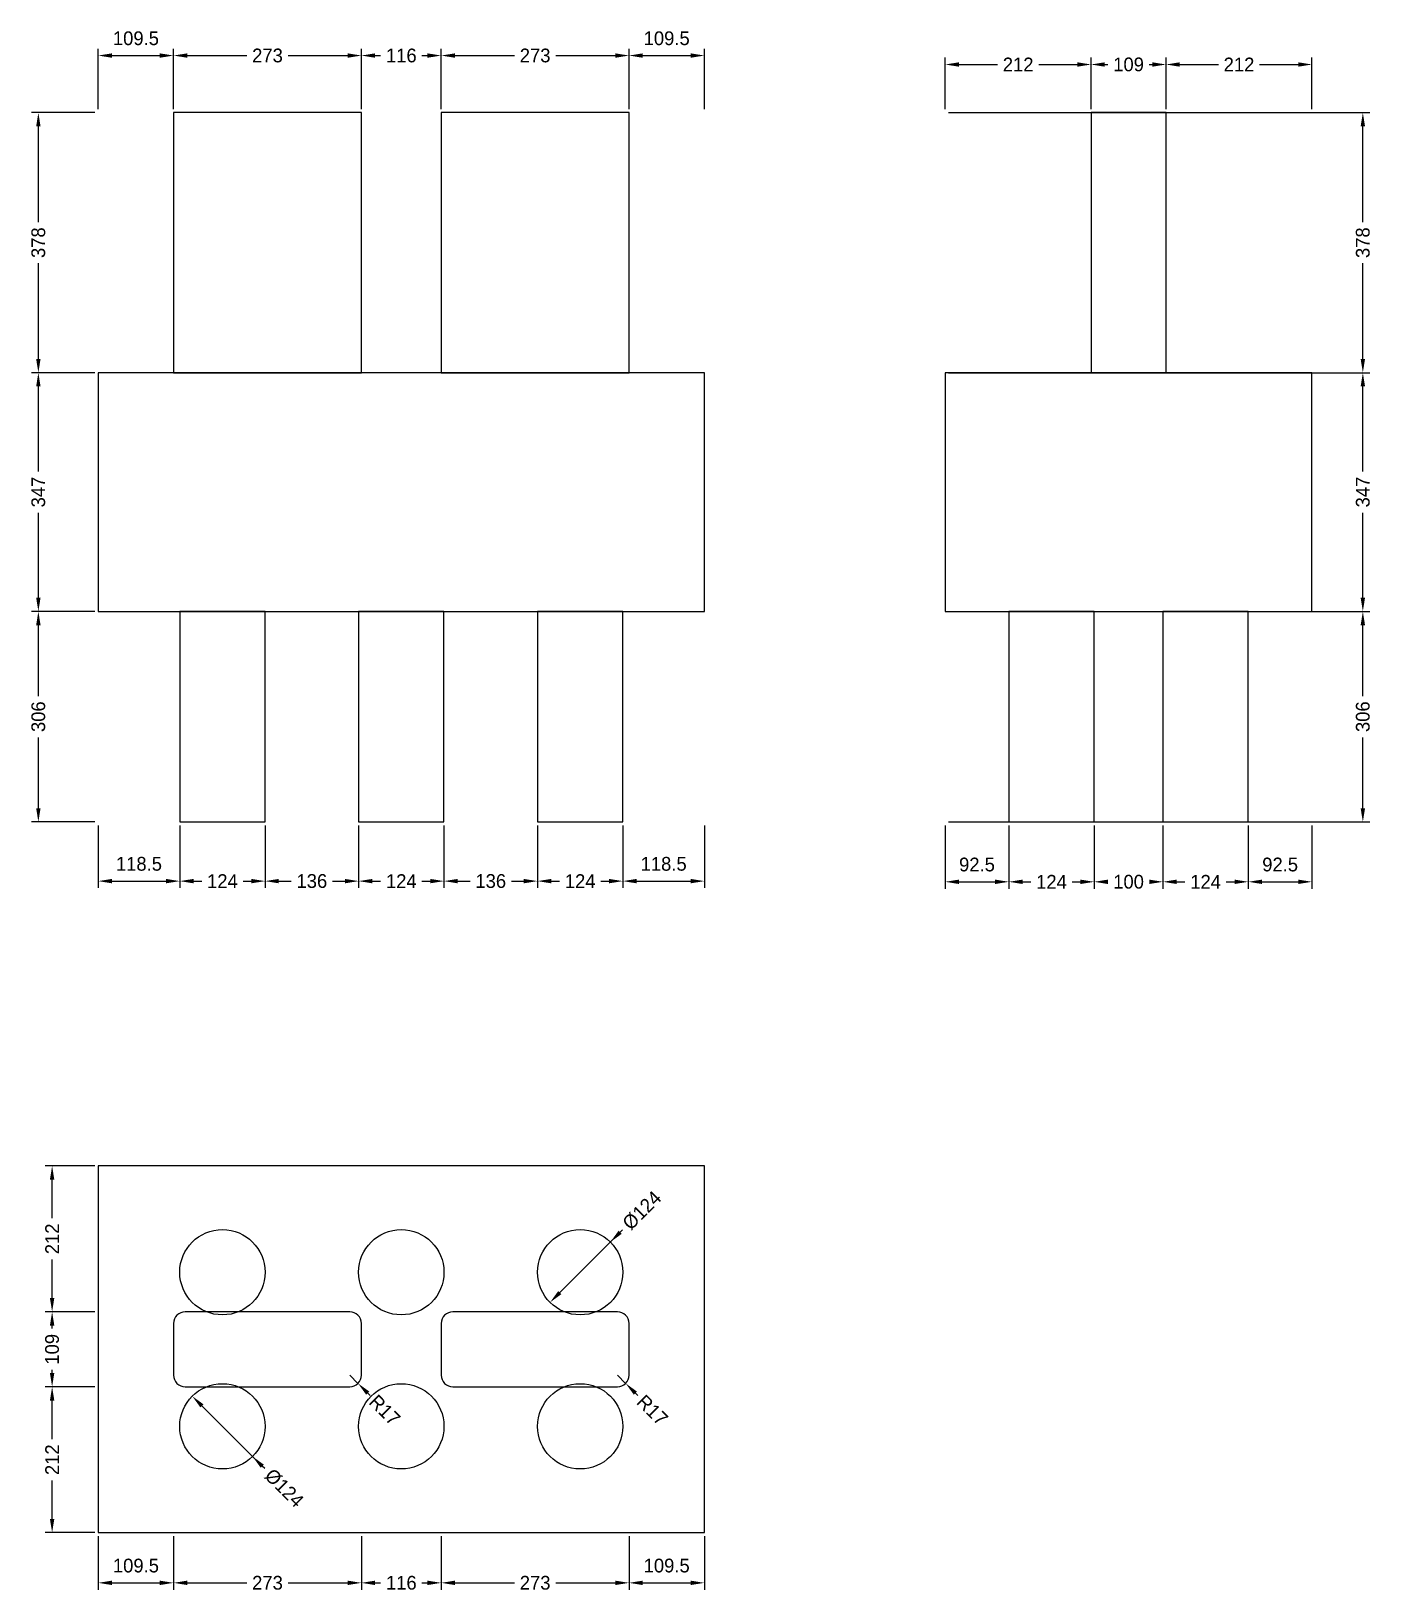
# Model space of a CAD drawing. Header units: metres. Extents: x -97 to 1848, y -83 to 2182.
import ezdxf

# ---------------------------------------------------------------- set-up
doc = ezdxf.new("R2010")
doc.units = ezdxf.units.M
for name, color, linetype in [('chengtai', 7, 'Continuous'), ('dunzhu', 7, 'Continuous'), ('zhuangji', 7, 'Continuous')]:
    doc.layers.add(name, color=color, linetype=linetype)

# ---------------------------------------------------------------- blocks, each defined once
blk = doc.blocks.new('_CLOSEDFILLED')
at = {"color": 0, "linetype": 'BYBLOCK'}
blk.add_solid([(-1, 0.16), (0, 0), (-1, -0.16)], dxfattribs=at)

msp = doc.modelspace()

# ---------------------------------------------------------------- linework, layer by layer
at = {"color": 7}
for p, q in [((0, 2069), (0, 2157)), ((109.5, 2069), (109.5, 2157)), ((109.5, 2069), (109.5, 2157)), ((382.5, 2069), (382.5, 2157)), ((382.5, 2069), (382.5, 2157)), ((498.5, 2069), (498.5, 2157)), ((498.5, 2069), (498.5, 2157)), ((771.5, 2069), (771.5, 2157)), ((771.5, 2069), (771.5, 2157)), ((881, 2069), (881, 2157)), ((20, 2147), (89.5, 2147)), ((129.5, 2147), (216, 2147)), ((276, 2147), (362.5, 2147)), ((402.5, 2147), (410.5, 2147)), ((470.5, 2147), (478.5, 2147)), ((518.5, 2147), (605, 2147)), ((665, 2147), (751.5, 2147)), ((791.5, 2147), (861, 2147)), ((1231, 2069), (1231, 2144)), ((1251, 2134), (1307, 2134)), ((1367, 2134), (1423, 2134)), ((1443, 2069), (1443, 2144)), ((1443, 2069), (1443, 2144)), ((1463, 2134), (1467.5, 2134)), ((1527.5, 2134), (1532, 2134)), ((1552, 2069), (1552, 2144)), ((1552, 2069), (1552, 2144)), ((1572, 2134), (1628, 2134)), ((1688, 2134), (1744, 2134)), ((1764, 2069), (1764, 2144)), ((-5, 2064), (-97, 2064)), ((1236, 2064), (1848, 2064)), ((-87, 1905), (-87, 2044)), ((1838, 1905), (1838, 2044)), ((-87, 1706), (-87, 1845)), ((1838, 1706), (1838, 1845)), ((-5, 1686), (-97, 1686)), ((-5, 1686), (-97, 1686)), ((1236, 1686), (1848, 1686)), ((1236, 1686), (1848, 1686)), ((-87, 1542.5), (-87, 1666)), ((1838, 1542.5), (1838, 1666)), ((-87, 1359), (-87, 1482.5)), ((1838, 1359), (1838, 1482.5)), ((-5, 1339), (-97, 1339)), ((-5, 1339), (-97, 1339)), ((1236, 1339), (1848, 1339)), ((1236, 1339), (1848, 1339)), ((-87, 1216), (-87, 1319)), ((1838, 1216), (1838, 1319)), ((-87, 1053), (-87, 1156)), ((1838, 1053), (1838, 1156)), ((-5, 1033), (-97, 1033)), ((0, 1028), (0, 937)), ((118.5, 1028), (118.5, 937)), ((118.5, 1028), (118.5, 937)), ((242.5, 1028), (242.5, 937)), ((242.5, 1028), (242.5, 937)), ((378.5, 1028), (378.5, 937)), ((378.5, 1028), (378.5, 937)), ((502.5, 1028), (502.5, 937)), ((502.5, 1028), (502.5, 937)), ((638.5, 1028), (638.5, 937)), ((638.5, 1028), (638.5, 937)), ((762.5, 1028), (762.5, 937)), ((762.5, 1028), (762.5, 937)), ((881, 1028), (881, 937)), ((1231, 1028), (1231, 936)), ((1236, 1033), (1848, 1033)), ((1323.5, 1028), (1323.5, 936)), ((1323.5, 1028), (1323.5, 936)), ((1447.5, 1028), (1447.5, 936)), ((1447.5, 1028), (1447.5, 936)), ((1547.5, 1028), (1547.5, 936)), ((1547.5, 1028), (1547.5, 936)), ((1671.5, 1028), (1671.5, 936)), ((1671.5, 1028), (1671.5, 936)), ((1764, 1028), (1764, 936)), ((20, 947), (98.5, 947)), ((138.5, 947), (150.5, 947)), ((210.5, 947), (222.5, 947)), ((262.5, 947), (280.5, 947)), ((340.5, 947), (358.5, 947)), ((398.5, 947), (410.5, 947)), ((470.5, 947), (482.5, 947)), ((522.5, 947), (540.5, 947)), ((600.5, 947), (618.5, 947)), ((658.5, 947), (670.5, 947)), ((730.5, 947), (742.5, 947)), ((782.5, 947), (861, 947)), ((1251, 946), (1303.5, 946)), ((1343.5, 946), (1355.5, 946)), ((1415.5, 946), (1427.5, 946)), ((1567.5, 946), (1579.5, 946)), ((1639.5, 946), (1651.5, 946)), ((1691.5, 946), (1744, 946)), ((-5, 533), (-77, 533)), ((-67, 457), (-67, 513)), ((758.5, 436.5), (670.8, 348.8)), ((762, 440), (758.5, 436.5)), ((-67, 341), (-67, 397)), ((-5, 321), (-77, 321)), ((-5, 321), (-77, 321)), ((-67, 296.5), (-67, 301)), ((-67, 232), (-67, 236.5)), ((365.5, 229), (377.5, 217)), ((754.5, 229), (766.5, 217)), ((-5, 212), (-77, 212)), ((-5, 212), (-77, 212)), ((-67, 136), (-67, 192)), ((238.5, 96.5), (150.8, 184.2)), ((395.2, 199.3), (391.7, 202.8)), ((784.2, 199.3), (780.7, 202.8)), ((242, 93), (238.5, 96.5)), ((-67, 20), (-67, 76)), ((-5, 0), (-77, 0)), ((0, -5), (0, -83)), ((109.5, -5), (109.5, -83)), ((109.5, -5), (109.5, -83)), ((382.5, -5), (382.5, -83)), ((382.5, -5), (382.5, -83)), ((498.5, -5), (498.5, -83)), ((498.5, -5), (498.5, -83)), ((771.5, -5), (771.5, -83)), ((771.5, -5), (771.5, -83)), ((881, -5), (881, -83)), ((20, -73), (89.5, -73)), ((129.5, -73), (216, -73)), ((276, -73), (362.5, -73)), ((402.5, -73), (410.5, -73)), ((470.5, -73), (478.5, -73)), ((518.5, -73), (605, -73)), ((665, -73), (751.5, -73)), ((791.5, -73), (861, -73))]:
    msp.add_line(p, q, dxfattribs=at)
at = {"layer": 'chengtai'}
for points in [[(0, 1339), (881, 1339), (881, 1686), (0, 1686), (0, 1339)], [(1231, 1339), (1764, 1339), (1764, 1686), (1231, 1686), (1231, 1339)], [(0, 0), (881, 0), (881, 533), (0, 533), (0, 0)]]:
    msp.add_lwpolyline(points, dxfattribs=at)
at = {"layer": 'Defpoints', "color": 7}
for p in [(0, 2147), (109.5, 2147), (382.5, 2147), (498.5, 2147), (771.5, 2147), (1231, 2134), (1443, 2134), (1552, 2134), (0, 2064), (0, 2064), (109.5, 2064), (109.5, 2064), (382.5, 2064), (382.5, 2064), (498.5, 2064), (498.5, 2064), (771.5, 2064), (771.5, 2064), (881, 2064), (1231, 2064), (1231, 2064), (1443, 2064), (1443, 2064), (1552, 2064), (1552, 2064), (1764, 2064), (-87, 1686), (0, 1686), (0, 1686), (1231, 1686), (1231, 1686), (1838, 1686), (-87, 1339), (0, 1339), (0, 1339), (1231, 1339), (1231, 1339), (1838, 1339), (-87, 1033), (0, 1033), (0, 1033), (118.5, 1033), (118.5, 1033), (242.5, 1033), (242.5, 1033), (378.5, 1033), (378.5, 1033), (502.5, 1033), (502.5, 1033), (638.5, 1033), (638.5, 1033), (762.5, 1033), (762.5, 1033), (881, 1033), (1231, 1033), (1231, 1033), (1323.5, 1033), (1323.5, 1033), (1447.5, 1033), (1447.5, 1033), (1547.5, 1033), (1547.5, 1033), (1671.5, 1033), (1671.5, 1033), (1764, 1033), (1838, 1033), (0, 947), (118.5, 947), (242.5, 947), (378.5, 947), (502.5, 947), (638.5, 947), (762.5, 947), (1231, 946), (1323.5, 946), (1447.5, 946), (1547.5, 946), (1671.5, 946), (0, 533), (744.3, 422.3), (700.5, 378.5), (-67, 321), (0, 321), (0, 321), (365.5, 229), (754.5, 229), (-67, 212), (0, 212), (0, 212), (377.5, 217), (766.5, 217), (180.5, 154.5), (224.3, 110.7), (-67, 0), (0, 0), (0, 0), (109.5, 0), (109.5, 0), (382.5, 0), (382.5, 0), (498.5, 0), (498.5, 0), (771.5, 0), (771.5, 0), (881, 0), (0, -73), (109.5, -73), (382.5, -73), (498.5, -73), (771.5, -73)]:
    msp.add_point(p, dxfattribs=at)
at = {"layer": 'dunzhu'}
for p, q in [((365.5, 321), (126.5, 321)), ((754.5, 321), (515.5, 321)), ((109.5, 304), (109.5, 229)), ((382.5, 229), (382.5, 304)), ((498.5, 304), (498.5, 229)), ((771.5, 229), (771.5, 304)), ((126.5, 212), (365.5, 212)), ((515.5, 212), (754.5, 212))]:
    msp.add_line(p, q, dxfattribs=at)
for points in [[(109.5, 1686), (382.5, 1686), (382.5, 2064), (109.5, 2064), (109.5, 1686)], [(498.5, 1686), (771.5, 1686), (771.5, 2064), (498.5, 2064), (498.5, 1686)], [(1443, 1686), (1552, 1686), (1552, 2064), (1443, 2064), (1443, 1686)]]:
    msp.add_lwpolyline(points, dxfattribs=at)
for centre, start, end in [((126.5, 304), 90, 180), ((365.5, 304), 0, 90), ((515.5, 304), 90, 180), ((754.5, 304), 0, 90), ((126.5, 229), 180, 270), ((365.5, 229), 270, 360), ((515.5, 229), 180, 270), ((754.5, 229), 270, 360)]:
    msp.add_arc(centre, 17, start, end, dxfattribs=at)
at = {"layer": 'zhuangji'}
for points in [[(118.5, 1033), (242.5, 1033), (242.5, 1339), (118.5, 1339), (118.5, 1033)], [(378.5, 1033), (502.5, 1033), (502.5, 1339), (378.5, 1339), (378.5, 1033)], [(638.5, 1033), (762.5, 1033), (762.5, 1339), (638.5, 1339), (638.5, 1033)], [(1323.5, 1033), (1447.5, 1033), (1447.5, 1339), (1323.5, 1339), (1323.5, 1033)], [(1547.5, 1033), (1671.5, 1033), (1671.5, 1339), (1547.5, 1339), (1547.5, 1033)]]:
    msp.add_lwpolyline(points, dxfattribs=at)
for centre in [(180.5, 378.5), (440.5, 378.5), (700.5, 378.5), (180.5, 154.5), (440.5, 154.5), (700.5, 154.5)]:
    msp.add_circle(centre, 62, dxfattribs=at)

# ---------------------------------------------------------------- block references
at = {"color": 7, "xscale": 20, "yscale": 20}
for p, rotation in [((0, 2147), 180), ((109.5, 2147), 180), ((382.5, 2147), 180), ((498.5, 2147), 180), ((771.5, 2147), 180), ((1231, 2134), 180), ((1443, 2134), 180), ((1552, 2134), 180), ((-87, 2064), 90), ((1838, 2064), 90), ((-87, 1686), 270), ((1838, 1686), 270), ((-87, 1686), 90), ((1838, 1686), 90), ((-87, 1339), 270), ((-87, 1339), 90), ((1838, 1339), 270), ((1838, 1339), 90), ((-87, 1033), 270), ((1838, 1033), 270), ((0, 947), 180), ((118.5, 947), 180), ((242.5, 947), 180), ((378.5, 947), 180), ((502.5, 947), 180), ((638.5, 947), 180), ((762.5, 947), 180), ((1231, 946), 180), ((1323.5, 946), 180), ((1447.5, 946), 180), ((1547.5, 946), 180), ((1671.5, 946), 180), ((-67, 533), 90), ((744.3, 422.3), 225), ((-67, 321), 270), ((656.7, 334.7), 225), ((-67, 321), 90), ((-67, 212), 270), ((-67, 212), 90), ((377.5, 217), 134.99999999999994), ((766.5, 217), 134.99999999999994), ((136.7, 198.3), 135), ((224.3, 110.7), 135), ((-67, 0), 270), ((0, -73), 180), ((109.5, -73), 180), ((382.5, -73), 180), ((498.5, -73), 180), ((771.5, -73), 180)]:
    msp.add_blockref('_CLOSEDFILLED', p, dxfattribs=dict(at, rotation=rotation))
for p in [(109.5, 2147), (382.5, 2147), (498.5, 2147), (771.5, 2147), (881, 2147), (1443, 2134), (1552, 2134), (1764, 2134), (118.5, 947), (242.5, 947), (378.5, 947), (502.5, 947), (638.5, 947), (762.5, 947), (881, 947), (1323.5, 946), (1447.5, 946), (1547.5, 946), (1671.5, 946), (1764, 946), (109.5, -73), (382.5, -73), (498.5, -73), (771.5, -73), (881, -73)]:
    msp.add_blockref('_CLOSEDFILLED', p, dxfattribs=at)

# ---------------------------------------------------------------- texts
at = {"color": 7, "char_height": 20, "attachment_point": 5}
for s, insert in [('109.5', (54.8, 2172)), ('109.5', (826.2, 2172)), ('273', (246, 2147)), ('116', (440.5, 2147)), ('273', (635, 2147)), ('212', (1337, 2134)), ('109', (1497.5, 2134)), ('212', (1658, 2134)), ('118.5', (59.2, 972)), ('118.5', (821.8, 972)), ('92.5', (1277.2, 971)), ('92.5', (1717.8, 971)), ('124', (180.5, 947)), ('136', (310.5, 947)), ('124', (440.5, 947)), ('136', (570.5, 947)), ('124', (700.5, 947)), ('124', (1385.5, 946)), ('100', (1497.5, 946)), ('124', (1609.5, 946)), ('109.5', (54.8, -48)), ('109.5', (826.2, -48)), ('273', (246, -73)), ('116', (440.5, -73)), ('273', (635, -73))]:
    msp.add_mtext(s, dxfattribs=dict(at, insert=insert))
for s, insert, rotation in [('378', (-87, 1875), 90), ('378', (1838, 1875), 90), ('347', (-87, 1512.5), 90), ('347', (1838, 1512.5), 90), ('306', (-87, 1186), 90), ('306', (1838, 1186), 90), ('%%c124', (790.3, 468.3), 45), ('212', (-67, 427), 90), ('109', (-67, 266.5), 90), ('R17', (416.4, 178.1), 315), ('R17', (805.4, 178.1), 315), ('212', (-67, 106), 90), ('%%c124', (270.3, 64.7), 315)]:
    msp.add_mtext(s, dxfattribs=dict(at, insert=insert, rotation=rotation))

doc.saveas('drawing.dxf')
